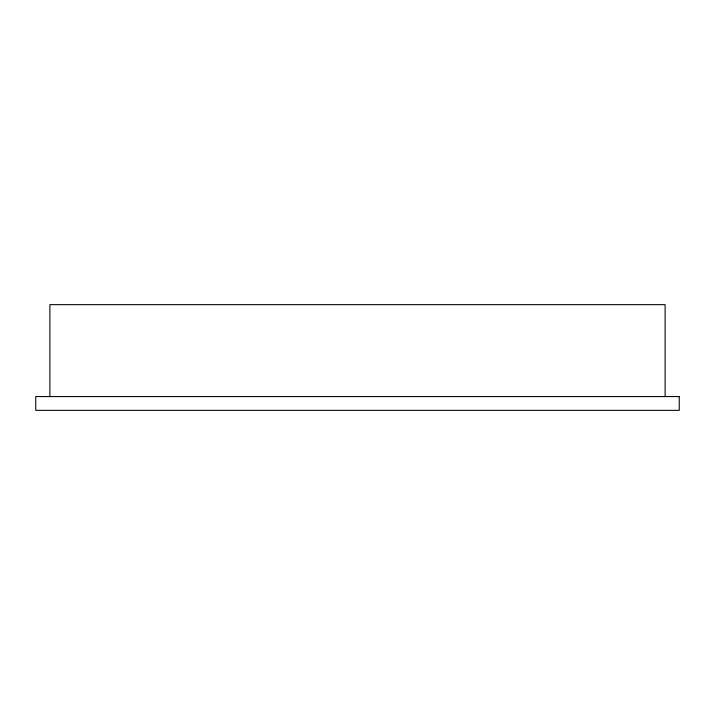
<?xml version="1.0" encoding="UTF-8"?>
<svg xmlns="http://www.w3.org/2000/svg" width="715" height="715" viewBox="0 0 715 715"><rect width="100%" height="100%" fill="white"/><g stroke="black" fill="none" stroke-linecap="round" stroke-linejoin="round"><path stroke-width="1.07" d="M665.111 396.566L665.111 304.644L49.889 304.644L49.889 396.566M679.25 396.566L35.75 396.566L35.75 410.356L679.25 410.356L679.25 396.566"/></g></svg>
